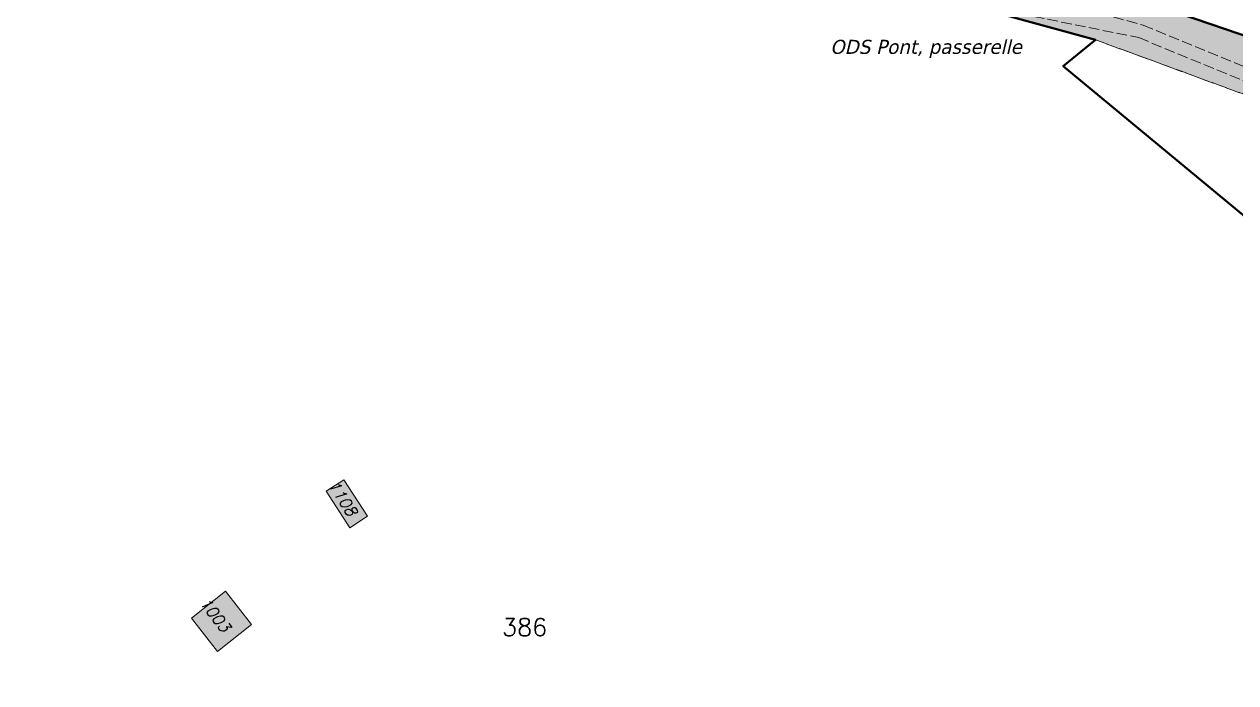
# Model space of a CAD drawing. Header units: metres. Extents: x 2513914 to 2544706, y 1140005 to 1171926.
# Drawn here: x 2514878.3 to 2515050.3, y 1146143.5 to 1146237.1 of the extents above; entities that cross this region are included whole.
import ezdxf
from ezdxf.enums import TextEntityAlignment as Align

# ---------------------------------------------------------------- set-up
doc = ezdxf.new("R2010")
doc.units = ezdxf.units.M
doc.linetypes.add('MO_I', pattern=[2, 1.5, -0.5])
doc.layers.get('0').update_dxf_attribs({"lineweight": 15})
for name, color, linetype, lineweight in [('MO_BF', 7, 'Continuous', 40), ('MO_BF_IMMEUBLE', 7, 'Continuous', 40), ('MO_BF_NUMERO', 7, 'Continuous', 40), ('MO_CS_BAT', 7, 'Continuous', 20), ('MO_CS_BAT_DES', 7, 'Continuous', 20), ('MO_CS_BAT_NUM', 7, 'Continuous', 20), ('MO_CS_EAU_COURS', 7, 'Continuous', 20), ('MO_CS_SB_FORET', 7, 'MO_I', 20), ('MO_CS_SB_FORET_HACH', 7, 'Continuous', 30), ('MO_CS_SV_CHAMP', 7, 'MO_I', 20), ('MO_ODL_SENTIER_AV', 7, 'MO_I', 20)]:
    doc.layers.add(name, color=color, linetype=linetype, lineweight=lineweight)
doc.layers.add('MO_CS_BAT_HACH', color=7, linetype='Continuous', lineweight=20, true_color=0xa0a0a0)
doc.styles.add('BEL_Titre1_logo', font='tahoma.ttf', dxfattribs={"width": 1.1, "oblique": 13.5})
doc.styles.get("Standard").update_dxf_attribs({"font": 'simplex.shx'})

# ---------------------------------------------------------------- blocks, each defined once
blk = doc.blocks.new('B_CS_BAT')
at = {"layer": 'MO_CS_BAT_DES', "oblique": 15, "flags": 1}
blk.add_attdef('DESIGNATION', text='', height=0.0016, dxfattribs=at).set_placement((0.00143, -0.00113), align=Align.MIDDLE_CENTER)
at = {"layer": 'MO_CS_BAT_NUM', "oblique": 15}
blk.add_attdef('NUMERO', text='', height=0.0016, dxfattribs=at).set_placement((0.00143, 0.00088), align=Align.MIDDLE_CENTER)
blk = doc.blocks.new('IMMEUBLE_NUM')
at = {"layer": 'MO_BF_IMMEUBLE', "flags": 1}
blk.add_attdef('IDENTDN', (-0.00003, 0.00289), '', height=0.0025, dxfattribs=at)
at = {"layer": 'MO_BF_NUMERO'}
blk.add_attdef('NUMERO', (-0.00003, -0.00011), '', height=0.0025, dxfattribs=at)

msp = doc.modelspace()

# ---------------------------------------------------------------- hatches: boundary and pattern name
at = {"layer": 'MO_CS_BAT_HACH'}
for points in [[(2514926.98, 1146167.2), (2514924.49, 1146165.5), (2514921.13, 1146170.73), (2514923.63, 1146172.33)], [(2514910.55, 1146151.8), (2514905.7, 1146147.95), (2514902.03, 1146152.69), (2514906.83, 1146156.52)]]:
    msp.add_hatch(color=256, dxfattribs=at).paths.add_polyline_path(points)
at = {"layer": 'MO_CS_SB_FORET_HACH'}
h = msp.add_hatch(dxfattribs=at)
h.set_pattern_fill('DOTS', color=256, scale=1.2599999905, style=0)
h.paths.add_polyline_path([(2515166.65, 1146189.27), (2515137.27, 1146199.46), (2515103.19, 1146208.44), (2515092.58, 1146212.02), (2515030.37, 1146234.89), (2515009.6, 1146240.6), (2515004.92, 1146243.94), (2514991.49, 1146248.61), (2514989.47, 1146249.56), (2514994.14, 1146249.04), (2515005.66, 1146245.7), (2515012.62, 1146246.13), (2515017.26, 1146244.63), (2515024.91, 1146244.09), (2515032.02, 1146242.18), (2515079.81, 1146225.81), (2515127.31, 1146209.36), (2515139.71, 1146206.5), (2515147.15, 1146206.16), (2515160.17, 1146206.74), (2515173.08, 1146208.49), (2515177.17, 1146209.47), (2515182.14, 1146209.7), (2515186.94, 1146209.42), (2515178.74, 1146201.72)])

# ---------------------------------------------------------------- linework, layer by layer
at = {"layer": 'MO_BF', "flags": 128}
for points in [[(2515079.81, 1146225.81), (2515032.02, 1146242.18), (2515024.91, 1146244.09), (2515017.26, 1146244.63), (2515012.62, 1146246.13), (2515005.66, 1146245.7), (2514994.14, 1146249.04), (2514989.47, 1146249.56), (2514986.43, 1146249.89), (2514912.11, 1146258.1), (2514912.14, 1146258.68), (2514904.54, 1146258.43), (2514900.59, 1146257.82), (2514892.17, 1146253.55), (2514884.61, 1146253.91), (2514875.46, 1146251.79)], [(2514862.57, 1146235.24), (2514893.63, 1146241.82), (2514909.84, 1146247.4), (2514966.55, 1146249.24), (2514986.43, 1146249.89), (2514989.47, 1146249.56), (2514991.49, 1146248.61), (2515004.92, 1146243.94), (2515009.6, 1146240.6), (2515030.37, 1146234.89), (2515025.81, 1146231.15), (2515074.92, 1146190.46), (2515112.24, 1146161.19), (2515126.11, 1146150.63), (2515128.04, 1146148.92), (2515121.13, 1146140.61), (2515100.8, 1146117.99), (2515078.97, 1146095.49), (2515038.52, 1146055.81), (2514997.52, 1146015.33), (2514982.61, 1146021.4), (2514914.02, 1146064.96), (2514865.74, 1146090.37)], [(2515074.92, 1146190.46), (2515025.81, 1146231.15), (2515030.37, 1146234.89), (2515009.6, 1146240.6), (2515004.92, 1146243.94), (2514991.49, 1146248.61), (2514989.47, 1146249.56), (2514994.14, 1146249.04), (2515005.66, 1146245.7), (2515012.62, 1146246.13), (2515017.26, 1146244.63), (2515024.91, 1146244.09), (2515032.02, 1146242.18), (2515079.81, 1146225.81)]]:
    msp.add_lwpolyline(points, dxfattribs=at)
at = {"layer": 'MO_CS_BAT', "flags": 128}
for points in [[(2514926.98, 1146167.2), (2514924.49, 1146165.5), (2514921.13, 1146170.73), (2514923.63, 1146172.33)], [(2514910.55, 1146151.8), (2514905.7, 1146147.95), (2514902.03, 1146152.69), (2514906.83, 1146156.52)]]:
    msp.add_lwpolyline(points, close=True, dxfattribs=at)
at = {"layer": 'MO_CS_EAU_COURS', "flags": 128}
msp.add_lwpolyline([(2515079.81, 1146225.81), (2515032.02, 1146242.18), (2515024.91, 1146244.09), (2515017.26, 1146244.63), (2515012.62, 1146246.13), (2515005.66, 1146245.7), (2514994.14, 1146249.04), (2514989.47, 1146249.56), (2514986.43, 1146249.89), (2514912.11, 1146258.1), (2514912.14, 1146258.68), (2514904.54, 1146258.43), (2514900.59, 1146257.82), (2514892.17, 1146253.55), (2514884.61, 1146253.91), (2514875.46, 1146251.79)], dxfattribs=at)
at = {"layer": 'MO_CS_SB_FORET', "flags": 128}
msp.add_lwpolyline([(2515166.65, 1146189.27), (2515137.27, 1146199.46), (2515103.19, 1146208.44), (2515092.58, 1146212.02), (2515030.37, 1146234.89), (2515009.6, 1146240.6), (2515004.92, 1146243.94), (2514991.49, 1146248.61), (2514989.47, 1146249.56), (2514994.14, 1146249.04), (2515005.66, 1146245.7), (2515012.62, 1146246.13), (2515017.26, 1146244.63), (2515024.91, 1146244.09), (2515032.02, 1146242.18), (2515079.81, 1146225.81), (2515127.31, 1146209.36), (2515139.71, 1146206.5), (2515147.15, 1146206.16), (2515160.17, 1146206.74), (2515173.08, 1146208.49), (2515177.17, 1146209.47), (2515182.14, 1146209.7), (2515186.94, 1146209.42), (2515178.74, 1146201.72)], close=True, dxfattribs=at)
at = {"layer": 'MO_CS_SV_CHAMP', "flags": 128}
msp.add_lwpolyline([(2514759.03, 1146169.98), (2514762.13, 1146173.37), (2514788.84, 1146203.16), (2514815.24, 1146236.57), (2514822.9, 1146243.68), (2514827.18, 1146245.04), (2514835.69, 1146244.91), (2514857.94, 1146239.92), (2514862.57, 1146235.24), (2514893.63, 1146241.82), (2514909.84, 1146247.4), (2514966.55, 1146249.24), (2514986.43, 1146249.89), (2514989.47, 1146249.56), (2514991.49, 1146248.61), (2515004.92, 1146243.94), (2515009.6, 1146240.6), (2515030.37, 1146234.89), (2515092.58, 1146212.02), (2515103.19, 1146208.44), (2515137.27, 1146199.46), (2515166.65, 1146189.27), (2515132.54, 1146154.18), (2515128.04, 1146148.92), (2515121.13, 1146140.61), (2515100.8, 1146117.99), (2515078.97, 1146095.49), (2515038.52, 1146055.81), (2514997.52, 1146015.33), (2514982.61, 1146021.4), (2514914.02, 1146064.96), (2514865.74, 1146090.37), (2514826.76, 1146112.55), (2514796.92, 1146120.86), (2514775.04, 1146127.16), (2514750.78, 1146135.33), (2514767.85, 1146153.49)], close=True, dxfattribs=at)
at = {"layer": 'MO_ODL_SENTIER_AV'}
for points in [[(2515009.31, 1146245.92), (2515012.93, 1146241.44), (2515021.61, 1146238.2), (2515036.54, 1146235.19), (2515092.58, 1146212.02), (2515103.19, 1146208.44), (2515148.37, 1146198.03), (2515168.38, 1146191.05)], [(2515012.62, 1146246.13), (2515023.26, 1146240.77), (2515037.13, 1146236.98), (2515093.59, 1146213.69), (2515104.25, 1146210.13), (2515126.62, 1146205.3), (2515148.68, 1146200), (2515170.68, 1146193.42)]]:
    msp.add_lwpolyline(points, dxfattribs=at)

# ---------------------------------------------------------------- block references
at = {"layer": 'MO_BF_IMMEUBLE'}
ref = msp.add_blockref('IMMEUBLE_NUM', (2514946.13, 1146150.26), dxfattribs=dict(at, xscale=1000, yscale=1000, zscale=1000))
ref.add_attrib('NUMERO', '386', (2514946.1, 1146150.16), dxfattribs={"layer": 'MO_BF_NUMERO', "height": 2.5})
at = {"layer": 'MO_CS_BAT_NUM', "xscale": 1000, "yscale": 1000, "zscale": 1000}
for p, rotation, values in [((2514921.96, 1146170.49), 302.85, {'NUMERO': '1108'}), ((2514903.78, 1146153.76), 307.71, {'NUMERO': '1003'})]:
    msp.add_blockref('B_CS_BAT', p, dxfattribs=dict(at, rotation=rotation)).add_auto_attribs(values)

# ---------------------------------------------------------------- texts
at = {"color": 30, "true_color": 0xf26722, "insert": (2514992.71, 1146234.88), "char_height": 2, "attachment_point": 1, "style": 'BEL_Titre1_logo'}
msp.add_mtext_dynamic_manual_height_columns('{\\Q13.5;ODS Pont, passerelle}', width=29.7014, gutter_width=1, heights=[0], dxfattribs=at)

doc.saveas('drawing.dxf')
